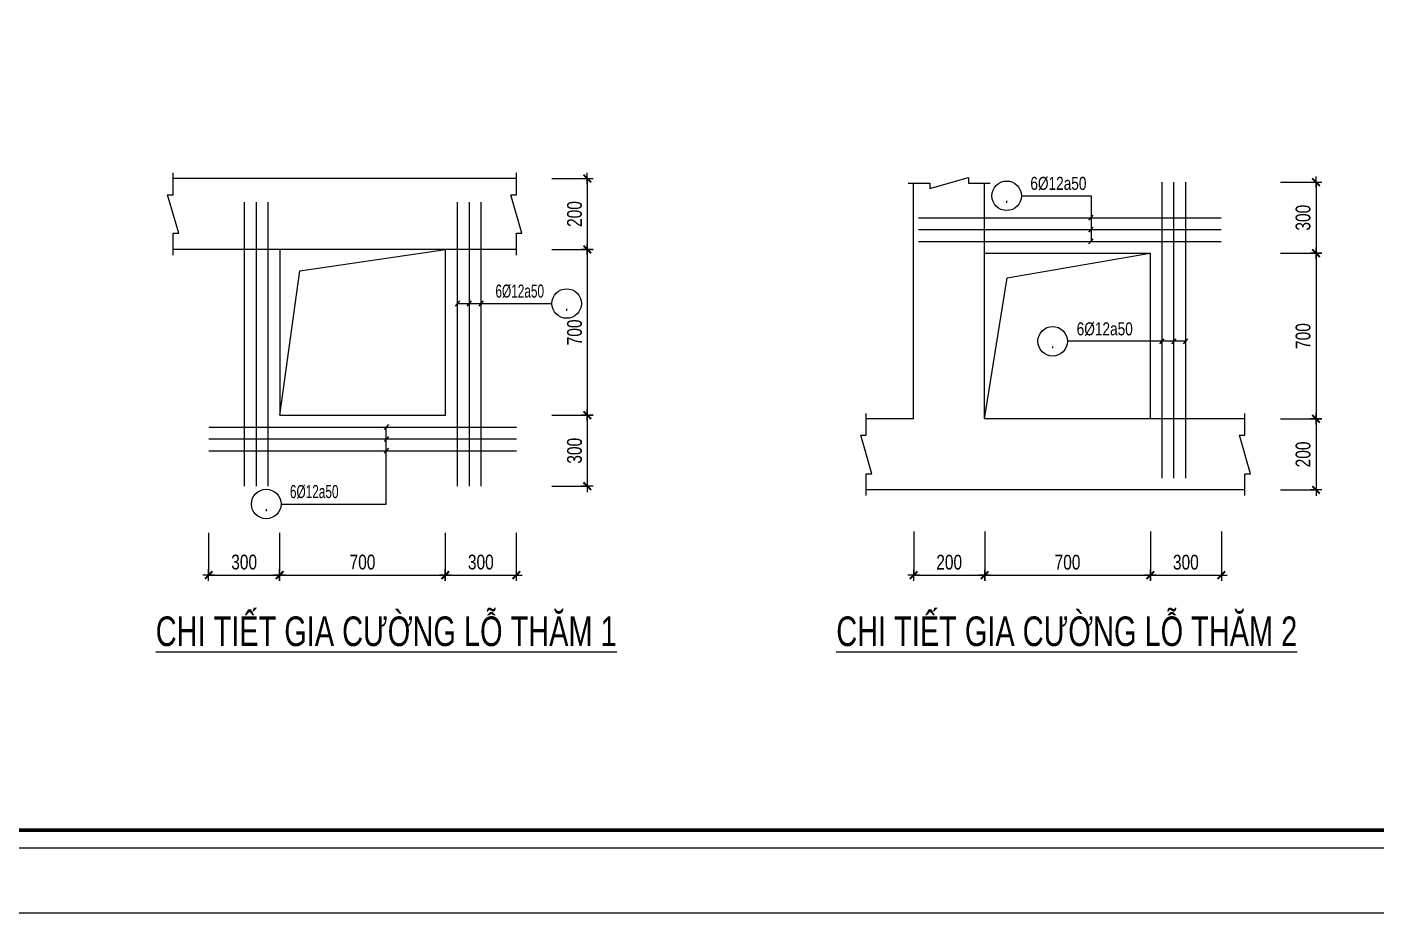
# Model space of a CAD drawing. Extents: x 1229855 to 1302267, y 1135177 to 1201195.
# Drawn here: x 1277530 to 1288938, y 1171495 to 1178980 of the extents above; entities that cross this region are included whole.
import ezdxf
from ezdxf.enums import TextEntityAlignment as Align

# ---------------------------------------------------------------- set-up
doc = ezdxf.new("R2010")
doc.units = 0
doc.header["$LTSCALE"] = 25
doc.header["$MEASUREMENT"] = 0
doc.header["$PDMODE"] = 98
doc.layers.get('0').update_dxf_attribs({"linetype": 'CONTINUOUS'})
doc.layers.get('DEFPOINTS').update_dxf_attribs({"linetype": 'CONTINUOUS'})
for name, color, linetype in [('02.CDC.DIM', 1, 'CONTINUOUS'), ('CDC-KHUNGTEN', 7, 'CONTINUOUS'), ('CDC.02.DIM', 1, 'CONTINUOUS'), ('CDC.03.BORDER', 3, 'CONTINUOUS'), ('CDC.05.STEEL', 4, 'CONTINUOUS'), ('CDC.06.TEXT', 2, 'CONTINUOUS'), ('CDC.14.STEELNUM', 3, 'CONTINUOUS')]:
    doc.layers.add(name, color=color, linetype=linetype)
doc.layers.add('KCS_CHI', color=1, linetype='CONTINUOUS', lineweight=15)
doc.styles.add('1', font='arial.ttf', dxfattribs={"width": 0.75})
doc.styles.add('arial', font='arial.ttf', dxfattribs={"width": 0.65})
doc.styles.add('KCS_SMTEXT', font='arial.ttf', dxfattribs={"width": 0.7})
doc.styles.add('romans', font='arial.ttf', dxfattribs={"width": 0.65})
doc.dimstyles.new('DX2', dxfattribs={"dimscale": 0.5, "dimtxt": 250, "dimasz": 0.8, "dimexe": 0, "dimexo": 0, "dimgap": 90, "dimtad": 1, "dimdec": 0, "dimzin": 13, "dimdsep": 46, "dimtxsty": '1', "dimblk1": 'CHEO', "dimblk2": 'CHEO', "dimsah": 1, "dimcen": 0, "dimclrd": 256, "dimclre": 256, "dimclrt": 2, "dimadec": 0, "dimazin": 0, "dimtfac": 1, "dimtdec": 0, "dimtix": 1, "dimtmove": 2, "dimatfit": 3, "dimldrblk": 'CHEO', "dimfxl": 1, "dimtolj": 1, "dimtzin": 13, "dimarcsym": 0})

# ---------------------------------------------------------------- blocks, each defined once
blk = doc.blocks.new('KHUNG A1')
at = {"layer": 'CDC-KHUNGTEN', "color": 8}
blk.add_lwpolyline([(10368.18, 709.17), (10447.22, 709.17), (10447.22, 1281.17), (9647.22, 1281.17), (9647.22, 709.17), (10368.18, 709.17)], dxfattribs=at)
at = {"layer": 'CDC-KHUNGTEN', "color": 255, "lineweight": 60}
blk.add_lwpolyline([(10366.22, 712.17), (10366.22, 1278.17), (9650.22, 1278.17), (9650.22, 712.17), (10366.22, 712.17)], close=True, dxfattribs=at)
at = {"layer": 'DEFPOINTS', "color": 1, "ltscale": 0.2}
blk.add_lwpolyline([(9617.22, 698.17), (9617.22, 1292.17), (10458.22, 1292.17), (10458.22, 698.17), (9617.22, 698.17)], close=True, dxfattribs=at)
blk = doc.blocks.new('CHEO')
at = {"layer": '02.CDC.DIM'}
for points in [[(-121, 0), (121, 0)], [(0, 121), (0, -121)]]:
    blk.add_lwpolyline(points, dxfattribs=at)
at = {"layer": '02.CDC.DIM', "color": 2, "const_width": 40}
blk.add_lwpolyline([(80, 80), (-80, -81)], dxfattribs=at)
blk = doc.blocks.new('*D315')
at = {"layer": 'CDC.02.DIM', "lineweight": -2, "ltscale": 3, "transparency": 16777216}
for p, q in [((1279065, 1174706), (1279065, 1174350)), ((1279665, 1174706), (1279665, 1174350)), ((1279066, 1174350), (1279665, 1174350))]:
    blk.add_line(p, q, dxfattribs=at)
at = {"layer": 'DEFPOINTS', "color": 0, "ltscale": 3, "transparency": 16777216}
for p in [(1279065, 1174706), (1279665, 1174706), (1279665, 1174350)]:
    blk.add_point(p, dxfattribs=at)
at = {"layer": 'CDC.02.DIM', "lineweight": -2, "ltscale": 3, "transparency": 16777216, "xscale": 0.4, "yscale": 0.4, "zscale": 0.4, "rotation": 180}
blk.add_blockref('CHEO', (1279065, 1174350), dxfattribs=at)
at = {"layer": 'CDC.02.DIM', "lineweight": -2, "ltscale": 3, "transparency": 16777216, "xscale": 0.4, "yscale": 0.4, "zscale": 0.4}
blk.add_blockref('CHEO', (1279665, 1174350), dxfattribs=at)
at = {"layer": 'CDC.02.DIM', "color": 2, "ltscale": 3, "transparency": 16777216, "insert": (1279365, 1174459), "char_height": 125, "attachment_point": 5, "style": '1'}
blk.add_mtext('\\A1;300', dxfattribs=at)
blk = doc.blocks.new('*D316')
at = {"layer": 'CDC.02.DIM', "lineweight": -2, "ltscale": 3, "transparency": 16777216}
for p, q in [((1279665, 1174706), (1279665, 1174350)), ((1281065, 1174706), (1281065, 1174350)), ((1279666, 1174350), (1281065, 1174350))]:
    blk.add_line(p, q, dxfattribs=at)
at = {"layer": 'DEFPOINTS', "color": 0, "ltscale": 3, "transparency": 16777216}
for p in [(1279665, 1174706), (1281065, 1174706), (1281065, 1174350)]:
    blk.add_point(p, dxfattribs=at)
at = {"layer": 'CDC.02.DIM', "lineweight": -2, "ltscale": 3, "transparency": 16777216, "xscale": 0.4, "yscale": 0.4, "zscale": 0.4, "rotation": 180}
blk.add_blockref('CHEO', (1279665, 1174350), dxfattribs=at)
at = {"layer": 'CDC.02.DIM', "lineweight": -2, "ltscale": 3, "transparency": 16777216, "xscale": 0.4, "yscale": 0.4, "zscale": 0.4}
blk.add_blockref('CHEO', (1281065, 1174350), dxfattribs=at)
at = {"layer": 'CDC.02.DIM', "color": 2, "ltscale": 3, "transparency": 16777216, "insert": (1280365, 1174459), "char_height": 125, "attachment_point": 5, "style": '1'}
blk.add_mtext('\\A1;700', dxfattribs=at)
blk = doc.blocks.new('*D317')
at = {"layer": 'CDC.02.DIM', "lineweight": -2, "ltscale": 3, "transparency": 16777216}
for p, q in [((1281065, 1174706), (1281065, 1174350)), ((1281665, 1174706), (1281665, 1174350)), ((1281066, 1174350), (1281665, 1174350))]:
    blk.add_line(p, q, dxfattribs=at)
at = {"layer": 'DEFPOINTS', "color": 0, "ltscale": 3, "transparency": 16777216}
for p in [(1281065, 1174706), (1281665, 1174706), (1281665, 1174350)]:
    blk.add_point(p, dxfattribs=at)
at = {"layer": 'CDC.02.DIM', "lineweight": -2, "ltscale": 3, "transparency": 16777216, "xscale": 0.4, "yscale": 0.4, "zscale": 0.4, "rotation": 180}
blk.add_blockref('CHEO', (1281065, 1174350), dxfattribs=at)
at = {"layer": 'CDC.02.DIM', "lineweight": -2, "ltscale": 3, "transparency": 16777216, "xscale": 0.4, "yscale": 0.4, "zscale": 0.4}
blk.add_blockref('CHEO', (1281665, 1174350), dxfattribs=at)
at = {"layer": 'CDC.02.DIM', "color": 2, "ltscale": 3, "transparency": 16777216, "insert": (1281365, 1174459), "char_height": 125, "attachment_point": 5, "style": '1'}
blk.add_mtext('\\A1;300', dxfattribs=at)
blk = doc.blocks.new('*D318')
at = {"layer": 'CDC.02.DIM', "lineweight": -2, "ltscale": 3, "transparency": 16777216}
for p, q in [((1281965, 1177100), (1282265, 1177100)), ((1282265, 1177100), (1282265, 1175701)), ((1281965, 1175700), (1282265, 1175700))]:
    blk.add_line(p, q, dxfattribs=at)
at = {"layer": 'DEFPOINTS', "color": 0, "ltscale": 3, "transparency": 16777216}
for p in [(1281965, 1177100), (1281965, 1175700), (1282265, 1175700)]:
    blk.add_point(p, dxfattribs=at)
at = {"layer": 'CDC.02.DIM', "lineweight": -2, "ltscale": 3, "transparency": 16777216, "xscale": 0.4, "yscale": 0.4, "zscale": 0.4}
for p, rotation in [((1282265, 1177100), 90), ((1282265, 1175700), 270)]:
    blk.add_blockref('CHEO', p, dxfattribs=dict(at, rotation=rotation))
at = {"layer": 'CDC.02.DIM', "color": 2, "ltscale": 3, "transparency": 16777216, "insert": (1282157, 1176400), "char_height": 125, "attachment_point": 5, "rotation": 90, "style": '1'}
blk.add_mtext('\\A1;700', dxfattribs=at)
blk = doc.blocks.new('*D319')
at = {"layer": 'CDC.02.DIM', "lineweight": -2, "ltscale": 3, "transparency": 16777216}
for p, q in [((1281965, 1175700), (1282265, 1175700)), ((1282265, 1175700), (1282265, 1175101)), ((1281965, 1175100), (1282265, 1175100))]:
    blk.add_line(p, q, dxfattribs=at)
at = {"layer": 'DEFPOINTS', "color": 0, "ltscale": 3, "transparency": 16777216}
for p in [(1281965, 1175700), (1281965, 1175100), (1282265, 1175100)]:
    blk.add_point(p, dxfattribs=at)
at = {"layer": 'CDC.02.DIM', "lineweight": -2, "ltscale": 3, "transparency": 16777216, "xscale": 0.4, "yscale": 0.4, "zscale": 0.4}
for p, rotation in [((1282265, 1175700), 90), ((1282265, 1175100), 270)]:
    blk.add_blockref('CHEO', p, dxfattribs=dict(at, rotation=rotation))
at = {"layer": 'CDC.02.DIM', "color": 2, "ltscale": 3, "transparency": 16777216, "insert": (1282157, 1175400), "char_height": 125, "attachment_point": 5, "rotation": 90, "style": '1'}
blk.add_mtext('\\A1;300', dxfattribs=at)
blk = doc.blocks.new('*D320')
at = {"layer": 'CDC.02.DIM', "lineweight": -2, "ltscale": 3, "transparency": 16777216}
for p, q in [((1281965, 1177700), (1282265, 1177700)), ((1282265, 1177700), (1282265, 1177101)), ((1281965, 1177100), (1282265, 1177100))]:
    blk.add_line(p, q, dxfattribs=at)
at = {"layer": 'DEFPOINTS', "color": 0, "ltscale": 3, "transparency": 16777216}
for p in [(1281965, 1177700), (1281965, 1177100), (1282265, 1177100)]:
    blk.add_point(p, dxfattribs=at)
at = {"layer": 'CDC.02.DIM', "lineweight": -2, "ltscale": 3, "transparency": 16777216, "xscale": 0.4, "yscale": 0.4, "zscale": 0.4}
for p, rotation in [((1282265, 1177700), 90), ((1282265, 1177100), 270)]:
    blk.add_blockref('CHEO', p, dxfattribs=dict(at, rotation=rotation))
at = {"layer": 'CDC.02.DIM', "color": 2, "ltscale": 3, "transparency": 16777216, "insert": (1282157, 1177400), "char_height": 125, "attachment_point": 5, "rotation": 90, "style": '1'}
blk.add_mtext('\\A1;200', dxfattribs=at)
blk = doc.blocks.new('*D321')
at = {"layer": 'CDC.02.DIM', "lineweight": -2, "ltscale": 3, "transparency": 16777216}
for p, q in [((1285023, 1174717), (1285023, 1174349)), ((1285623, 1174717), (1285623, 1174349)), ((1285023, 1174349), (1285622, 1174349))]:
    blk.add_line(p, q, dxfattribs=at)
at = {"layer": 'DEFPOINTS', "color": 0, "ltscale": 3, "transparency": 16777216}
for p in [(1285023, 1174717), (1285623, 1174717), (1285623, 1174349)]:
    blk.add_point(p, dxfattribs=at)
at = {"layer": 'CDC.02.DIM', "lineweight": -2, "ltscale": 3, "transparency": 16777216, "xscale": 0.4, "yscale": 0.4, "zscale": 0.4, "rotation": 180}
blk.add_blockref('CHEO', (1285023, 1174349), dxfattribs=at)
at = {"layer": 'CDC.02.DIM', "lineweight": -2, "ltscale": 3, "transparency": 16777216, "xscale": 0.4, "yscale": 0.4, "zscale": 0.4}
blk.add_blockref('CHEO', (1285623, 1174349), dxfattribs=at)
at = {"layer": 'CDC.02.DIM', "color": 2, "ltscale": 3, "transparency": 16777216, "insert": (1285323, 1174458), "char_height": 125, "attachment_point": 5, "style": '1'}
blk.add_mtext('\\A1;200', dxfattribs=at)
blk = doc.blocks.new('*D322')
at = {"layer": 'CDC.02.DIM', "lineweight": -2, "ltscale": 3, "transparency": 16777216}
for p, q in [((1285623, 1174717), (1285623, 1174349)), ((1287023, 1174717), (1287023, 1174349)), ((1285623, 1174349), (1287022, 1174349))]:
    blk.add_line(p, q, dxfattribs=at)
at = {"layer": 'DEFPOINTS', "color": 0, "ltscale": 3, "transparency": 16777216}
for p in [(1285623, 1174717), (1287023, 1174717), (1287023, 1174349)]:
    blk.add_point(p, dxfattribs=at)
at = {"layer": 'CDC.02.DIM', "lineweight": -2, "ltscale": 3, "transparency": 16777216, "xscale": 0.4, "yscale": 0.4, "zscale": 0.4, "rotation": 180}
blk.add_blockref('CHEO', (1285623, 1174349), dxfattribs=at)
at = {"layer": 'CDC.02.DIM', "lineweight": -2, "ltscale": 3, "transparency": 16777216, "xscale": 0.4, "yscale": 0.4, "zscale": 0.4}
blk.add_blockref('CHEO', (1287023, 1174349), dxfattribs=at)
at = {"layer": 'CDC.02.DIM', "color": 2, "ltscale": 3, "transparency": 16777216, "insert": (1286323, 1174458), "char_height": 125, "attachment_point": 5, "style": '1'}
blk.add_mtext('\\A1;700', dxfattribs=at)
blk = doc.blocks.new('*D323')
at = {"layer": 'CDC.02.DIM', "lineweight": -2, "ltscale": 3, "transparency": 16777216}
for p, q in [((1287023, 1174717), (1287023, 1174349)), ((1287623, 1174717), (1287623, 1174349)), ((1287023, 1174349), (1287622, 1174349))]:
    blk.add_line(p, q, dxfattribs=at)
at = {"layer": 'DEFPOINTS', "color": 0, "ltscale": 3, "transparency": 16777216}
for p in [(1287023, 1174717), (1287623, 1174717), (1287623, 1174349)]:
    blk.add_point(p, dxfattribs=at)
at = {"layer": 'CDC.02.DIM', "lineweight": -2, "ltscale": 3, "transparency": 16777216, "xscale": 0.4, "yscale": 0.4, "zscale": 0.4, "rotation": 180}
blk.add_blockref('CHEO', (1287023, 1174349), dxfattribs=at)
at = {"layer": 'CDC.02.DIM', "lineweight": -2, "ltscale": 3, "transparency": 16777216, "xscale": 0.4, "yscale": 0.4, "zscale": 0.4}
blk.add_blockref('CHEO', (1287623, 1174349), dxfattribs=at)
at = {"layer": 'CDC.02.DIM', "color": 2, "ltscale": 3, "transparency": 16777216, "insert": (1287323, 1174458), "char_height": 125, "attachment_point": 5, "style": '1'}
blk.add_mtext('\\A1;300', dxfattribs=at)
blk = doc.blocks.new('*D324')
at = {"layer": 'CDC.02.DIM', "lineweight": -2, "ltscale": 3, "transparency": 16777216}
for p, q in [((1288123, 1177669), (1288423, 1177669)), ((1288423, 1177669), (1288423, 1177069)), ((1288123, 1177069), (1288423, 1177069))]:
    blk.add_line(p, q, dxfattribs=at)
at = {"layer": 'DEFPOINTS', "color": 0, "ltscale": 3, "transparency": 16777216}
for p in [(1288123, 1177669), (1288123, 1177069), (1288423, 1177069)]:
    blk.add_point(p, dxfattribs=at)
at = {"layer": 'CDC.02.DIM', "lineweight": -2, "ltscale": 3, "transparency": 16777216, "xscale": 0.4, "yscale": 0.4, "zscale": 0.4}
for p, rotation in [((1288423, 1177669), 90), ((1288423, 1177069), 270)]:
    blk.add_blockref('CHEO', p, dxfattribs=dict(at, rotation=rotation))
at = {"layer": 'CDC.02.DIM', "color": 2, "ltscale": 3, "transparency": 16777216, "insert": (1288314, 1177369), "char_height": 125, "attachment_point": 5, "rotation": 90, "style": '1'}
blk.add_mtext('\\A1;300', dxfattribs=at)
blk = doc.blocks.new('*D325')
at = {"layer": 'CDC.02.DIM', "lineweight": -2, "ltscale": 3, "transparency": 16777216}
for p, q in [((1288123, 1177069), (1288423, 1177069)), ((1288423, 1177069), (1288423, 1175669)), ((1288123, 1175669), (1288423, 1175669))]:
    blk.add_line(p, q, dxfattribs=at)
at = {"layer": 'DEFPOINTS', "color": 0, "ltscale": 3, "transparency": 16777216}
for p in [(1288123, 1177069), (1288123, 1175669), (1288423, 1175669)]:
    blk.add_point(p, dxfattribs=at)
at = {"layer": 'CDC.02.DIM', "lineweight": -2, "ltscale": 3, "transparency": 16777216, "xscale": 0.4, "yscale": 0.4, "zscale": 0.4}
for p, rotation in [((1288423, 1177069), 90), ((1288423, 1175669), 270)]:
    blk.add_blockref('CHEO', p, dxfattribs=dict(at, rotation=rotation))
at = {"layer": 'CDC.02.DIM', "color": 2, "ltscale": 3, "transparency": 16777216, "insert": (1288314, 1176369), "char_height": 125, "attachment_point": 5, "rotation": 90, "style": '1'}
blk.add_mtext('\\A1;700', dxfattribs=at)
blk = doc.blocks.new('*D326')
at = {"layer": 'CDC.02.DIM', "lineweight": -2, "ltscale": 3, "transparency": 16777216}
for p, q in [((1288123, 1175669), (1288423, 1175669)), ((1288423, 1175669), (1288423, 1175069)), ((1288123, 1175069), (1288423, 1175069))]:
    blk.add_line(p, q, dxfattribs=at)
at = {"layer": 'DEFPOINTS', "color": 0, "ltscale": 3, "transparency": 16777216}
for p in [(1288123, 1175669), (1288123, 1175069), (1288423, 1175069)]:
    blk.add_point(p, dxfattribs=at)
at = {"layer": 'CDC.02.DIM', "lineweight": -2, "ltscale": 3, "transparency": 16777216, "xscale": 0.4, "yscale": 0.4, "zscale": 0.4}
for p, rotation in [((1288423, 1175669), 90), ((1288423, 1175069), 270)]:
    blk.add_blockref('CHEO', p, dxfattribs=dict(at, rotation=rotation))
at = {"layer": 'CDC.02.DIM', "color": 2, "ltscale": 3, "transparency": 16777216, "insert": (1288314, 1175369), "char_height": 125, "attachment_point": 5, "rotation": 90, "style": '1'}
blk.add_mtext('\\A1;200', dxfattribs=at)

msp = doc.modelspace()

# ---------------------------------------------------------------- linework, layer by layer
at = {"layer": 'CDC.03.BORDER', "ltscale": 3}
for p, q in [((1281665.37, 1177700.12), (1278765.37, 1177700.12)), ((1281665.37, 1177100.12), (1278765.37, 1177100.12)), ((1285022.62, 1175669.05), (1284622.62, 1175669.05)), ((1287822.62, 1175669.05), (1285622.62, 1175669.05)), ((1287822.62, 1175069.05), (1284622.62, 1175069.05))]:
    msp.add_line(p, q, dxfattribs=at)
at = {"layer": 'CDC.03.BORDER', "linetype": 'Continuous', "ltscale": 3}
for p, q in [((1285022.62, 1175669.05), (1285022.62, 1177661.88)), ((1285622.62, 1175669.05), (1285622.62, 1177661.88))]:
    msp.add_line(p, q, dxfattribs=at)
at = {"layer": 'CDC.03.BORDER', "ltscale": 3}
for points in [[(1279665.37, 1175700.12), (1281065.37, 1175700.12), (1281065.37, 1177100.12), (1279665.37, 1177100.12)], [(1285622.62, 1177069.05), (1287022.62, 1177069.05), (1287022.62, 1175669.05), (1285622.62, 1175669.05)]]:
    msp.add_lwpolyline(points, close=True, dxfattribs=at)
at = {"layer": 'CDC.05.STEEL', "ltscale": 3}
for points in [[(1287122.62, 1175169.05), (1287122.62, 1177669.05)], [(1287222.62, 1175169.05), (1287222.62, 1177669.05)], [(1287322.62, 1175169.05), (1287322.62, 1177669.05)], [(1279365.37, 1177500.12), (1279365.37, 1175100.12)], [(1279465.37, 1177500.12), (1279465.37, 1175100.12)], [(1279565.37, 1177500.12), (1279565.37, 1175100.12)], [(1281165.37, 1177500.12), (1281165.37, 1175100.12)], [(1281265.37, 1177500.12), (1281265.37, 1175100.12)], [(1281365.37, 1177500.12), (1281365.37, 1175100.12)], [(1285062.62, 1177369.05), (1287622.62, 1177369.05)], [(1285062.62, 1177269.05), (1287622.62, 1177269.05)], [(1285062.62, 1177169.05), (1287622.62, 1177169.05)], [(1279065.37, 1175600.12), (1281665.37, 1175600.12)], [(1279065.37, 1175500.12), (1281665.37, 1175500.12)], [(1279065.37, 1175400.12), (1281665.37, 1175400.12)]]:
    msp.add_lwpolyline(points, dxfattribs=at)
at = {"layer": 'CDC.14.STEELNUM', "ltscale": 3}
for centre in [(1285808.66, 1177554.05), (1282090.37, 1176644.12), (1286197.62, 1176325.06), (1279551.42, 1174950.12)]:
    msp.add_circle(centre, 125, dxfattribs=at)
at = {"layer": 'KCS_CHI', "ltscale": 3}
for p, q in [((1286504.07, 1177347.75), (1286541.16, 1177390.36)), ((1286504.07, 1177247.75), (1286541.16, 1177290.36)), ((1286504.07, 1177147.75), (1286541.16, 1177190.36)), ((1279834.13, 1176920.83), (1281065.37, 1177100.12)), ((1285811.62, 1176860.43), (1287022.62, 1177069.05)), ((1279665.37, 1175700.12), (1279834.13, 1176920.83)), ((1285622.62, 1175669.05), (1285811.62, 1176860.43)), ((1281183.92, 1176665.42), (1281146.82, 1176622.81)), ((1281165.37, 1176644.12), (1281965.37, 1176644.12)), ((1281283.92, 1176665.42), (1281246.82, 1176622.81)), ((1281383.92, 1176665.42), (1281346.82, 1176622.81)), ((1287104.07, 1176303.75), (1287141.16, 1176346.37)), ((1287204.07, 1176303.75), (1287241.16, 1176346.37)), ((1287304.07, 1176303.75), (1287341.16, 1176346.37)), ((1287322.62, 1176325.06), (1286322.62, 1176325.06)), ((1280583.92, 1175621.43), (1280546.82, 1175578.81)), ((1280583.92, 1175521.43), (1280546.82, 1175478.81)), ((1280583.92, 1175421.43), (1280546.82, 1175378.81))]:
    msp.add_line(p, q, dxfattribs=at)
at = {"layer": 'KCS_CHI'}
for points in [[(1278765.37, 1177053.24), (1278765.37, 1177237.62), (1278812.24, 1177237.62), (1278718.49, 1177562.62), (1278765.37, 1177562.62), (1278765.37, 1177746.99)], [(1281665.37, 1177053.24), (1281665.37, 1177237.62), (1281712.24, 1177237.62), (1281618.49, 1177562.62), (1281665.37, 1177562.62), (1281665.37, 1177746.99)], [(1284975.74, 1177661.88), (1285160.12, 1177661.88), (1285160.12, 1177615), (1285485.12, 1177708.75), (1285485.12, 1177661.88), (1285669.49, 1177661.88)], [(1284622.62, 1175022.18), (1284622.62, 1175206.55), (1284669.49, 1175206.55), (1284575.74, 1175531.55), (1284622.62, 1175531.55), (1284622.62, 1175715.93)], [(1287822.62, 1175022.18), (1287822.62, 1175206.55), (1287869.49, 1175206.55), (1287775.74, 1175531.55), (1287822.62, 1175531.55), (1287822.62, 1175715.93)]]:
    msp.add_lwpolyline(points, dxfattribs=at)
at = {"layer": 'KCS_CHI', "ltscale": 3}
for points in [[(1285933.66, 1177554.05), (1286522.62, 1177554.05), (1286522.62, 1177169.05)], [(1279676.42, 1174950.12), (1280565.37, 1174950.12), (1280565.37, 1175600.12)]]:
    msp.add_lwpolyline(points, dxfattribs=at)

# ---------------------------------------------------------------- block references
at = {"xscale": 50.00000000000019, "yscale": 50.00000000000019, "zscale": 50.00000000000019}
msp.add_blockref('KHUNG A1', (779355.89, 1136586.17), dxfattribs=at)

# ---------------------------------------------------------------- texts
at = {"layer": 'CDC.06.TEXT', "ltscale": 3, "style": 'arial'}
for width, p in [(0.75, (1286008.83, 1177604.05)), (0.65, (1281488.44, 1176694.12)), (0.75, (1286400.45, 1176375.06)), (0.65, (1279751.58, 1175000.12))]:
    msp.add_text('6%%C12a50', height=110, dxfattribs=dict(at, width=width)).set_placement(p)
at = {"layer": 'CDC.06.TEXT', "style": 'KCS_SMTEXT', "width": 0.7}
for s, p in [('%%UCHI TIẾT GIA CƯỜNG LỖ THĂM 1', (1280565.37, 1173750.12)), ('%%UCHI TIẾT GIA CƯỜNG LỖ THĂM 2', (1286316.59, 1173750.12))]:
    msp.add_text(s, height=250, dxfattribs=at).set_placement(p, align=Align.CENTER)
at = {"layer": 'CDC.14.STEELNUM', "ltscale": 3, "width": 0.65}
for style, p in [('romans', (1285808.66, 1177555.67)), ('arial', (1282090.37, 1176644.12)), ('romans', (1286198, 1176326.68)), ('arial', (1279551.42, 1174950.12))]:
    msp.add_text('.', height=125, dxfattribs=dict(at, style=style)).set_placement(p, align=Align.MIDDLE_CENTER)

# ---------------------------------------------------------------- dimensions: what is measured, and where the dimension line sits
at = {"layer": 'CDC.02.DIM', "ltscale": 3}
for base, p1, p2, picture, middle in [((1282265.37, 1177100.12), (1281965.37, 1177700.12), (1281965.37, 1177100.12), '*D320', (1282156.55, 1177400.12)), ((1288422.62, 1175069.05), (1288122.62, 1175669.05), (1288122.62, 1175069.05), '*D326', (1288313.79, 1175369.05))]:
    dim = msp.add_linear_dim(base=base, p1=p1, p2=p2, angle=270, text='200', dimstyle='DX2', override={"dimlfac": 0.5}, dxfattribs=at)
    dim.commit()
    dim.dimension.update_dxf_attribs({"geometry": picture, "text_midpoint": middle})
for base, p1, p2, picture, middle in [((1288422.62, 1177069.05), (1288122.62, 1177669.05), (1288122.62, 1177069.05), '*D324', (1288313.75, 1177369.05)), ((1282265.37, 1175700.12), (1281965.37, 1177100.12), (1281965.37, 1175700.12), '*D318', (1282156.55, 1176400.12)), ((1288422.62, 1175669.05), (1288122.62, 1177069.05), (1288122.62, 1175669.05), '*D325', (1288313.79, 1176369.05)), ((1282265.37, 1175100.12), (1281965.37, 1175700.12), (1281965.37, 1175100.12), '*D319', (1282156.51, 1175400.12))]:
    dim = msp.add_linear_dim(base=base, p1=p1, p2=p2, angle=270, dimstyle='DX2', override={"dimlfac": 0.5}, dxfattribs=at)
    dim.commit()
    dim.dimension.update_dxf_attribs({"geometry": picture, "text_midpoint": middle})
for base, p1, p2, picture, middle in [((1279665.37, 1174350.12), (1279065.37, 1174705.88), (1279665.37, 1174705.88), '*D315', (1279365.37, 1174458.98)), ((1281065.37, 1174350.12), (1279665.37, 1174705.88), (1281065.37, 1174705.88), '*D316', (1280365.37, 1174458.94)), ((1281665.37, 1174350.12), (1281065.37, 1174705.88), (1281665.37, 1174705.88), '*D317', (1281365.37, 1174458.98)), ((1287022.62, 1174349.05), (1285622.62, 1174716.88), (1287022.62, 1174716.88), '*D322', (1286322.62, 1174457.88)), ((1287622.62, 1174349.05), (1287022.62, 1174716.88), (1287622.62, 1174716.88), '*D323', (1287322.62, 1174457.92))]:
    dim = msp.add_linear_dim(base=base, p1=p1, p2=p2, dimstyle='DX2', override={"dimlfac": 0.5}, dxfattribs=at)
    dim.commit()
    dim.dimension.update_dxf_attribs({"geometry": picture, "text_midpoint": middle})
dim = msp.add_linear_dim(base=(1285622.62, 1174349.05), p1=(1285022.62, 1174716.88), p2=(1285622.62, 1174716.88), text='200', dimstyle='DX2', override={"dimlfac": 0.5}, dxfattribs=at)
dim.commit()
dim.dimension.update_dxf_attribs({"geometry": '*D321', "text_midpoint": (1285322.62, 1174457.88)})

doc.saveas('drawing.dxf')
